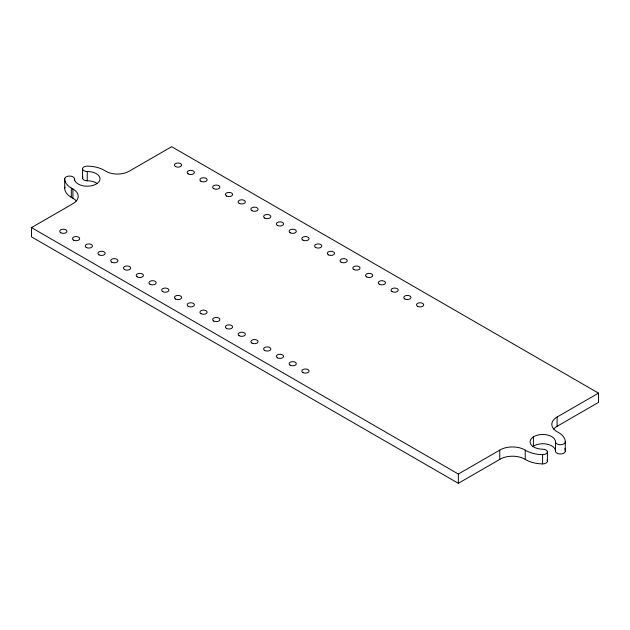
<?xml version="1.0" encoding="UTF-8"?>
<svg xmlns="http://www.w3.org/2000/svg" width="630" height="630" viewBox="0 0 630 630"><rect width="100%" height="100%" fill="white"/><g stroke="black" fill="none" stroke-linecap="round" stroke-linejoin="round"><path stroke-width="0.94" d="M547.415 461.247L547.415 451.978A4.701 2.717 0 0 1 542.595 454.639A24.609 14.206 0 0 1 525.239 450.135A17.435 10.064 0 0 0 499.755 450.135L458.341 474.043L31.5 227.611L31.5 236.872L458.341 483.312L499.755 459.404A17.435 10.064 0 0 1 525.239 459.404A24.609 14.206 0 0 0 542.595 463.908A4.701 2.717 0 0 0 547.084 460.199M31.5 227.611L72.907 203.703A18.018 10.403 0 0 0 72.907 188.984L71.316 188.071A22.546 13.017 0 0 1 64.717 178.896A4.89 2.827 0 0 1 69.591 176.061A4.89 2.827 0 0 1 74.505 178.873A12.75 7.363 0 0 0 82.372 185.637A12.75 7.363 0 0 0 96.225 184.07A12.71 7.34 0 0 0 99.036 176.053A12.71 7.34 0 0 0 87.247 171.518A4.67 2.701 0 0 1 82.554 168.801L82.554 178.07M532.618 446.702A12.773 7.379 0 0 1 533.397 446.15A12.694 7.332 0 0 1 547.415 444.245A12.694 7.332 0 0 1 555.495 451.127A4.898 2.827 0 0 0 560.377 453.978A4.898 2.827 0 0 0 565.291 451.151L565.291 441.882A22.562 13.025 0 0 0 558.684 432.66L557.093 431.747A18.018 10.403 0 0 1 557.093 417.028L598.5 393.128L598.5 402.389L557.093 426.297A18.018 10.403 0 0 0 553.668 429.054M598.5 393.128L171.659 146.688L128.654 171.518A16.301 9.411 0 0 1 106.36 171.518L104.761 170.596A24.538 14.167 0 0 0 87.318 166.123A4.67 2.701 0 0 0 82.554 168.801M64.717 178.896L64.717 188.157A22.546 13.017 0 0 0 71.316 197.34L72.907 198.253A18.018 10.403 0 0 1 76.332 201.009M557.093 417.028L557.093 426.297M547.415 451.978A4.701 2.717 0 0 0 542.753 449.214A12.773 7.379 0 0 1 531.161 444.804A12.773 7.379 0 0 1 533.397 436.889A12.694 7.332 0 0 1 547.415 434.976A12.694 7.332 0 0 1 555.495 441.858L555.495 451.127M542.595 454.639L542.595 463.908M533.397 436.889L533.397 446.15M525.239 450.135L525.239 459.404M499.755 450.135L499.755 459.404M458.341 474.043L458.341 483.312M87.247 171.518L87.247 180.786A12.71 7.34 0 0 1 97.114 183.464M74.505 178.873L74.505 180.723M72.907 188.984L72.907 198.253M71.316 188.071L71.316 197.34M565.291 441.882A4.898 2.827 0 0 1 560.377 444.709A4.898 2.827 0 0 1 555.495 441.858M564.858 448.607A22.562 13.025 0 0 1 565.291 451.151M64.717 188.157A4.89 2.827 0 0 1 65.079 187.078M87.247 180.786A4.67 2.701 0 0 1 82.932 177.03M353.863 269.538A3.607 2.079 0 0 0 359.887 268.608A3.607 2.079 0 0 0 355.477 266.057A3.607 2.079 0 0 0 353.863 269.538M341.121 262.182A3.607 2.079 0 0 0 347.146 261.253A3.607 2.079 0 0 0 342.736 258.702A3.607 2.079 0 0 0 341.121 262.182M366.605 276.893A3.607 2.079 0 0 0 372.629 275.964A3.607 2.079 0 0 0 368.219 273.412A3.607 2.079 0 0 0 366.605 276.893M328.38 254.827A3.607 2.079 0 0 0 334.412 253.89A3.607 2.079 0 0 0 329.994 251.346A3.607 2.079 0 0 0 328.38 254.827M315.638 247.472A3.607 2.079 0 0 0 321.67 246.535A3.607 2.079 0 0 0 317.252 243.991A3.607 2.079 0 0 0 315.638 247.472M302.896 240.117A3.607 2.079 0 0 0 308.928 239.18A3.607 2.079 0 0 0 304.51 236.636A3.607 2.079 0 0 0 302.896 240.117M290.154 232.754A3.607 2.079 0 0 0 296.187 231.824A3.607 2.079 0 0 0 291.769 229.273A3.607 2.079 0 0 0 290.154 232.754M60.803 232.754A3.607 2.079 0 0 0 66.835 231.824A3.607 2.079 0 0 0 62.417 229.273A3.607 2.079 0 0 0 60.803 232.754M417.572 306.322A3.607 2.079 0 0 0 423.596 305.385A3.607 2.079 0 0 0 419.186 302.841A3.607 2.079 0 0 0 417.572 306.322M392.088 291.611A3.607 2.079 0 0 0 398.113 290.674A3.607 2.079 0 0 0 393.703 288.123A3.607 2.079 0 0 0 392.088 291.611M404.83 298.966A3.607 2.079 0 0 0 410.855 298.029A3.607 2.079 0 0 0 406.445 295.486A3.607 2.079 0 0 0 404.83 298.966M379.347 284.248A3.607 2.079 0 0 0 385.371 283.319A3.607 2.079 0 0 0 380.961 280.767A3.607 2.079 0 0 0 379.347 284.248M175.479 298.966A3.607 2.079 0 0 0 181.511 298.029A3.607 2.079 0 0 0 177.093 295.486A3.607 2.079 0 0 0 175.479 298.966M162.737 291.611A3.607 2.079 0 0 0 168.769 290.674A3.607 2.079 0 0 0 164.351 288.123A3.607 2.079 0 0 0 162.737 291.611M149.995 284.248A3.607 2.079 0 0 0 156.027 283.319A3.607 2.079 0 0 0 151.609 280.767A3.607 2.079 0 0 0 149.995 284.248M137.253 276.893A3.607 2.079 0 0 0 143.286 275.964A3.607 2.079 0 0 0 138.868 273.412A3.607 2.079 0 0 0 137.253 276.893M124.512 269.538A3.607 2.079 0 0 0 130.544 268.608A3.607 2.079 0 0 0 126.126 266.057A3.607 2.079 0 0 0 124.512 269.538M111.77 262.182A3.607 2.079 0 0 0 117.802 261.253A3.607 2.079 0 0 0 113.384 258.702A3.607 2.079 0 0 0 111.77 262.182M99.028 254.827A3.607 2.079 0 0 0 105.06 253.89A3.607 2.079 0 0 0 100.642 251.346A3.607 2.079 0 0 0 99.028 254.827M86.286 247.472A3.607 2.079 0 0 0 92.319 246.535A3.607 2.079 0 0 0 87.901 243.991A3.607 2.079 0 0 0 86.286 247.472M73.545 240.117A3.607 2.079 0 0 0 79.577 239.18A3.607 2.079 0 0 0 75.159 236.636A3.607 2.079 0 0 0 73.545 240.117M302.896 372.527A3.607 2.079 0 0 0 308.928 371.598A3.607 2.079 0 0 0 304.51 369.046A3.607 2.079 0 0 0 302.896 372.527M290.154 365.172A3.607 2.079 0 0 0 296.187 364.234A3.607 2.079 0 0 0 291.769 361.691A3.607 2.079 0 0 0 290.154 365.172M277.413 357.816A3.607 2.079 0 0 0 283.445 356.879A3.607 2.079 0 0 0 279.027 354.336A3.607 2.079 0 0 0 277.413 357.816M264.671 350.461A3.607 2.079 0 0 0 270.703 349.524A3.607 2.079 0 0 0 266.285 346.98A3.607 2.079 0 0 0 264.671 350.461M251.929 343.098A3.607 2.079 0 0 0 257.961 342.169A3.607 2.079 0 0 0 253.543 339.617A3.607 2.079 0 0 0 251.929 343.098M239.187 335.743A3.607 2.079 0 0 0 245.22 334.814A3.607 2.079 0 0 0 240.802 332.262A3.607 2.079 0 0 0 239.187 335.743M226.446 328.387A3.607 2.079 0 0 0 232.478 327.458A3.607 2.079 0 0 0 228.06 324.907A3.607 2.079 0 0 0 226.446 328.387M213.704 321.032A3.607 2.079 0 0 0 219.736 320.103A3.607 2.079 0 0 0 215.318 317.551A3.607 2.079 0 0 0 213.704 321.032M200.962 313.677A3.607 2.079 0 0 0 206.994 312.74A3.607 2.079 0 0 0 202.577 310.196A3.607 2.079 0 0 0 200.962 313.677M188.22 306.322A3.607 2.079 0 0 0 194.253 305.385A3.607 2.079 0 0 0 189.835 302.841A3.607 2.079 0 0 0 188.22 306.322M175.479 166.548A3.607 2.079 0 0 0 181.511 165.619A3.607 2.079 0 0 0 177.093 163.068A3.607 2.079 0 0 0 175.479 166.548M188.22 173.904A3.607 2.079 0 0 0 194.253 172.974A3.607 2.079 0 0 0 189.835 170.423A3.607 2.079 0 0 0 188.22 173.904M264.671 218.043A3.607 2.079 0 0 0 270.703 217.114A3.607 2.079 0 0 0 266.285 214.562A3.607 2.079 0 0 0 264.671 218.043M277.413 225.398A3.607 2.079 0 0 0 283.445 224.469A3.607 2.079 0 0 0 279.027 221.917A3.607 2.079 0 0 0 277.413 225.398M251.929 210.688A3.607 2.079 0 0 0 257.961 209.758A3.607 2.079 0 0 0 253.543 207.207A3.607 2.079 0 0 0 251.929 210.688M239.187 203.332A3.607 2.079 0 0 0 245.22 202.403A3.607 2.079 0 0 0 240.802 199.852A3.607 2.079 0 0 0 239.187 203.332M226.446 195.977A3.607 2.079 0 0 0 232.478 195.04A3.607 2.079 0 0 0 228.06 192.496A3.607 2.079 0 0 0 226.446 195.977M213.704 188.622A3.607 2.079 0 0 0 219.736 187.685A3.607 2.079 0 0 0 215.318 185.141A3.607 2.079 0 0 0 213.704 188.622M200.962 181.267A3.607 2.079 0 0 0 206.994 180.33A3.607 2.079 0 0 0 202.577 177.786A3.607 2.079 0 0 0 200.962 181.267"/></g></svg>
